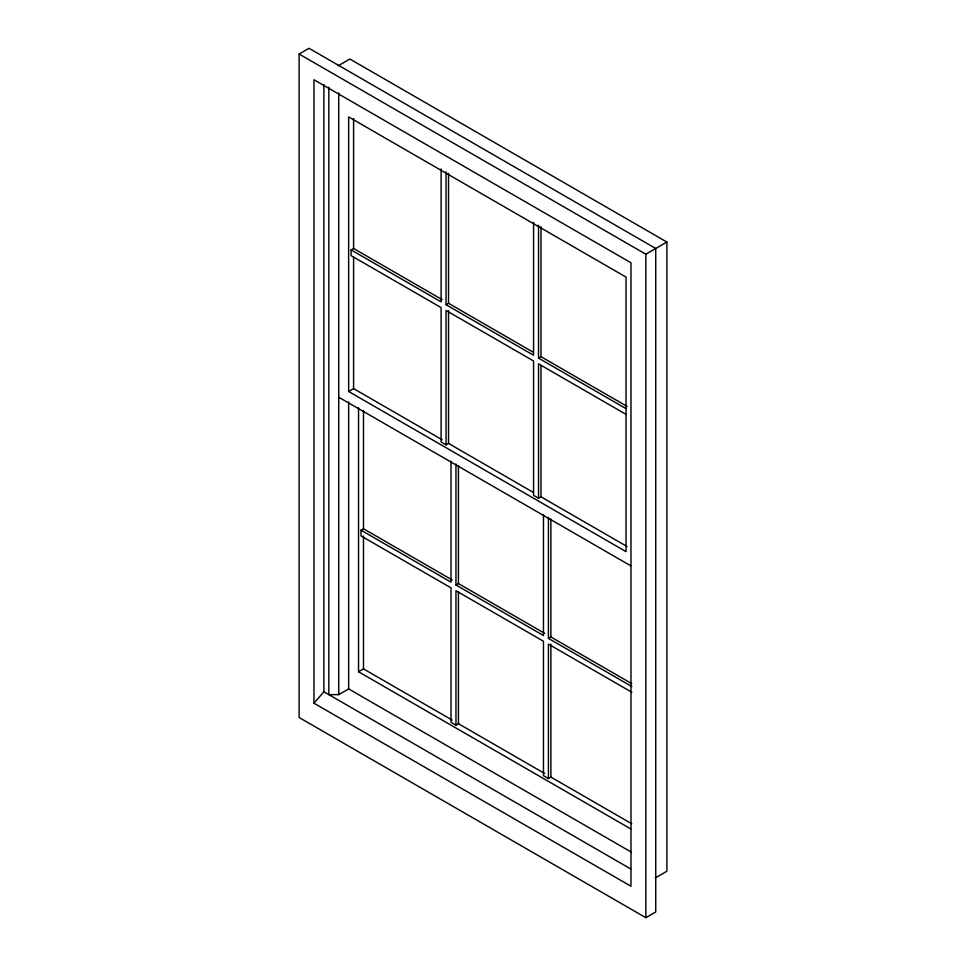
<?xml version="1.0" encoding="UTF-8"?>
<svg xmlns="http://www.w3.org/2000/svg" width="966" height="966" viewBox="0 0 966 966"><rect width="100%" height="100%" fill="white"/><g stroke="black" fill="none" stroke-linecap="round" stroke-linejoin="round"><path stroke-width="1.45" d="M313.962 703.212L313.962 79.755L630.979 262.788L630.979 886.245L313.962 703.212L323.876 691.777L323.876 84.585M299.11 54.024L309.011 48.3L655.745 248.491L655.745 911.976L645.843 917.7L299.11 717.509L299.11 54.024L645.843 254.203L666.89 242.055L666.89 871.223L655.19 877.985M338.172 65.785L349.873 59.023L666.89 242.055M533.425 492.455L448.538 443.442L446.05 444.867L441.1 442.005L441.1 307.599L351.117 255.64L351.117 249.916L353.592 248.491L442.271 299.689M446.05 171.815L446.05 304.737L448.538 303.3L533.425 352.324M348.641 391.484L626.028 551.634L626.028 277.085L348.641 116.934L348.641 391.484L353.592 388.622L442.271 439.832M538.521 225.199L538.521 358.12L540.996 356.683L627.067 406.384M544.643 773.476L458.439 723.703L455.964 725.14L451.013 722.278L451.013 587.859L361.018 535.913L361.018 530.189L363.494 528.764L452.185 579.962M446.05 444.867L446.05 310.46L533.57 360.982L533.57 495.389L538.521 498.251L540.996 496.826L627.067 546.514M455.964 464.03L455.964 584.998L458.439 583.573L544.643 633.346M358.543 407.761L358.543 671.756L363.494 668.895L452.185 720.093M328.826 87.145L328.826 694.626L338.728 694.626L348.641 688.915L631.51 852.229M548.422 517.414L548.422 638.381L550.898 636.956L631.764 683.638M455.964 725.14L455.964 590.721L543.472 641.243L543.472 775.662L548.422 778.524L550.898 777.087L631.764 823.769M351.117 249.916L441.1 301.875L441.1 168.953M446.05 304.737L533.57 355.259L533.57 222.337M538.521 358.12L625.896 408.57M625.896 414.281L538.521 363.844L538.521 498.251M338.728 397.207L630.726 565.786M361.018 530.189L451.013 582.148L451.013 461.168M455.964 584.998L543.472 635.531L543.472 514.552M548.422 638.381L631.897 686.572M631.897 692.296L548.422 644.105L548.422 778.524M358.543 671.756L630.726 828.9M323.876 691.777L630.713 868.929M645.843 254.203L645.843 917.7M550.898 518.971L550.898 636.956M550.898 644.165L550.898 777.087M540.996 226.756L540.996 356.683M540.996 365.39L540.996 496.826M458.439 465.588L458.439 583.573M458.439 592.279L458.439 723.703M448.538 173.373L448.538 303.3M448.538 310.521L448.538 443.442M363.494 410.779L363.494 528.764M363.494 535.973L363.494 668.895M353.592 118.552L353.592 248.491M353.592 257.197L353.592 388.622M348.641 402.001L348.641 688.915M338.728 92.857L338.728 694.626"/></g></svg>
